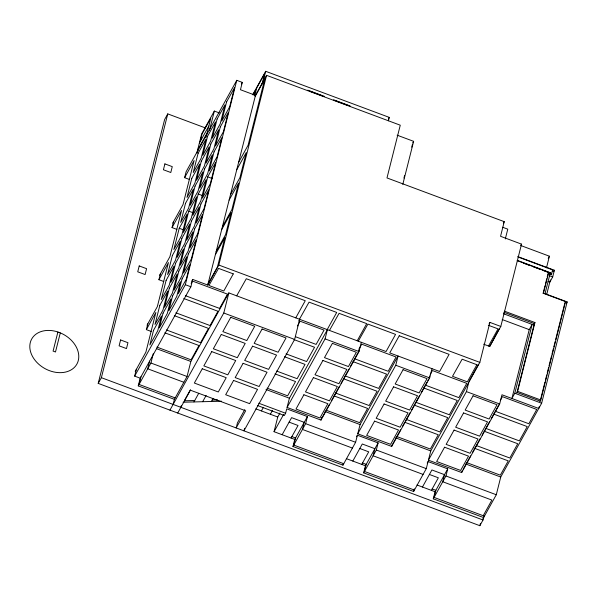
<?xml version="1.0" encoding="UTF-8"?>
<svg xmlns="http://www.w3.org/2000/svg" width="597" height="597" viewBox="0 0 597 597"><rect width="100%" height="100%" fill="white"/><g stroke="black" fill="none" stroke-linecap="round" stroke-linejoin="round"><path stroke-width="0.9" d="M57.894 332.022L53.088 351.096L55.491 351.991L60.29 332.917M484.077 515.786L483.018 519.987L479.854 525.696L98.206 383.386L164.6 119.609L167.764 113.893L205.249 127.87M98.206 383.386L101.378 377.677L167.764 113.893M483.667 344.2L489.719 346.454L500.801 326.455L521.524 244.128L500.555 236.308L504.241 221.659L386.99 177.936L400.266 125.198L266.56 75.334L218.815 265.046L207.726 285.038L192.704 279.433L190.861 286.769L140.191 378.185L134.661 376.117L136.385 369.274M151.205 331.439L146.362 329.634L147.84 323.761M163.765 281.515L158.929 279.709L160.406 273.836M176.884 229.39L172.048 227.584L173.526 221.711M189.45 179.466L184.615 177.667L186.107 171.735L236.77 80.326L242.3 82.393L240.457 89.729L255.479 95.333L266.56 75.334M299.448 319.238L309.059 302.142L336.708 312.447L327.201 329.589L228.838 292.911L190.839 361.469L187.055 376.491L174.384 399.341L138.258 385.871L140.191 378.185M196.906 152.839L201.667 133.915L214.338 111.064L219.472 112.982M140.982 376.752L139.049 384.438L175.182 397.915M197.48 152.28L198.361 148.787M200.152 141.668L202.092 133.959L210.801 118.243L205.972 137.444M179.227 228.263L173.869 249.553L181.786 235.278L187.145 213.987L179.227 228.263L183.316 229.793M149.653 361.11L147.72 368.797L183.846 382.274M188.727 211.129L183.369 232.42L191.286 218.136L196.644 196.846L188.727 211.129L192.824 212.651M138.258 385.871L150.922 363.021L153.272 353.7M209.428 130.564L214.338 111.064M198.226 193.988L192.868 215.278L200.786 200.995L206.144 179.704L198.226 193.988L202.323 195.517M207.726 176.846L202.368 198.137L210.286 183.854L215.644 162.563L207.726 176.846L212.636 178.682M134.661 376.117L185.331 284.709L236.77 80.326M173.108 404.423L174.384 399.341M254.046 95.184L255.143 90.826L252.949 94.796M254.755 95.811L256.732 87.968L264.65 73.685L262.016 84.147M207.726 285.038L255.479 95.333M180.884 407.326L181.316 405.632M262.583 83.587L265.68 71.304L389.289 117.393L388.431 120.795M169.944 410.132L223.778 313.015L228.838 292.911M244.591 428.295L243.949 430.84L294.62 339.432L299.679 319.328L298.784 320.94M257.494 405.512L284.344 415.527L285.612 413.243L286.717 408.848L307.433 416.572L294.761 439.422L274.053 431.698L277.747 417.012L279.941 413.057M361.319 342.312L358.991 351.536L320.992 420.094L287.067 407.445L289.396 398.214L327.395 329.656L386.058 351.536L395.557 334.395L367.916 324.089L358.304 341.185M483.622 517.592L433.28 498.823L445.952 475.973L447.735 468.884L428.071 461.556L426.288 468.638L413.624 491.495L363.655 472.861L376.326 450.011L378.11 442.922L357.394 435.198L355.611 442.287L342.947 465.138L292.978 446.504L294.761 439.422M287.067 407.445L325.074 338.887L327.395 329.656M292.978 446.504L305.649 423.654L307.433 416.572M320.992 420.094L321.626 417.579M359.267 348.752L358.446 352.014L350.529 366.297M403.953 178.07L404.602 175.481M411.736 147.146L412.378 144.571M402.788 184.391L413.631 141.332L397.147 135.191M342.947 465.138L343.394 463.369M357.745 433.803L360.073 424.571L398.072 356.013L395.751 365.245L357.745 433.803L391.669 446.452L429.676 377.894L431.997 368.662M363.655 472.861L365.439 465.772L378.11 442.922M391.669 446.452L392.095 444.772M429.124 378.371L429.736 375.923M413.624 491.495L414.296 488.839M539.203 406.676L538.748 408.482L501.98 394.774L499.659 403.99L461.66 472.548L428.43 460.16L430.75 450.929L479.839 362.372L489.898 322.387L500.801 326.455M433.28 498.823L435.064 491.741L447.735 468.884M428.43 460.16L466.429 391.602L468.749 382.371M505.316 238.927L507.771 229.166L502.637 227.256M489.719 346.454L499.458 328.357M461.66 472.548L462.085 470.869M479.854 525.696L480.451 523.308M532.128 324.402L529.233 329.626L511.905 398.46L514.801 393.236L532.128 324.402L503.368 313.679M546.479 267.852L549.412 256.203L520.711 245.501L521.524 244.128M516.741 392.945L517.621 391.371L534.942 322.537L504.435 311.156M543.046 293.567L545.024 285.702M545.464 283.956L546.785 278.709M547.225 276.963L548.106 273.471M517.636 260.501L550.315 272.687L545.039 293.664L567.15 301.91L541.643 403.244L500.741 477.033L496.286 494.741L482.831 519.024M549.464 274.142L551.21 274.799L551.591 273.284M546.762 294.209L550.352 279.926M551.21 274.799L552.762 269.934L517.98 256.964M548.046 281.53L549.785 282.18L552.688 276.956L554.374 270.24L517.845 256.62M544.942 382.132L540.173 401.094L517.017 392.453L534.337 323.619L503.831 312.246M545.397 380.326L546.762 374.909M547.218 373.103L548.576 367.685M549.031 365.879L551.531 355.954M551.986 354.148L553.352 348.73M553.807 346.924L555.165 341.506M555.62 339.7L564.941 302.686M539.897 401.58L540.778 400.005L565.538 301.597L543.427 293.351L548.703 272.381L517.121 260.605M199.361 143.093L208.86 125.952M197.57 150.213L207.069 133.079M184.615 177.667L194.115 160.526L183.025 204.577L172.734 223.144M241.404 84.005L242.3 82.393M172.048 227.584L181.548 210.45L169.906 256.695L159.615 275.262M252.71 94.692L265.68 71.304M255.232 96.289L264.732 79.147L248.106 145.22L238.606 162.362M158.929 279.709L168.429 262.568L157.339 306.619L147.049 325.186M146.362 329.634L155.862 312.492L145.884 352.14L135.198 371.416M236.755 169.705L246.255 152.563L239.979 177.525L230.472 194.667M191.816 281.053L192.704 279.433M222.427 226.644L231.927 209.502L238.576 183.07L229.099 200.122M191.152 283.456L192.473 281.075L227.487 294.127L219.569 308.41L185.413 295.672M216.121 251.688L225.621 234.554L231.166 212.525L221.688 229.576M207.972 284.082L217.472 266.941L224.86 237.576L215.383 254.628M190.413 389.781L184.316 400.781L194.734 400.505M177.719 413.034L190.391 390.184L245.673 410.796L236.173 427.937L237.449 422.855L244.792 409.617M193.943 401.938L198.704 393.348M202.659 401.706L206.144 395.423M211.368 401.482L213.047 398.46M388.393 119.012L389.289 117.393M295.761 317.865L305.261 300.724L246.292 278.739L236.681 295.836M297.448 325.962L300.082 321.201L324.044 330.134L316.126 344.417L295.59 336.76M261.404 410.923L263.15 407.781M412.736 142.944L413.631 141.332M270.344 414.251L272.523 410.326M274.053 431.698L283.694 414.296M282.142 434.713L291.605 417.646L304.224 422.348L302.44 429.437L352.409 448.071M291.075 438.049L298.045 425.474L289.105 422.146M357.215 340.783L366.715 323.641L339.074 313.335L329.462 330.432M359.088 348.947L361.722 344.185L396.08 356.999L388.169 371.282L354.663 358.79M322.022 417.713L329.499 404.221M331.522 400.572L339.439 386.289M341.029 383.438L348.939 369.155M356.521 436.773L357.394 435.198M352.82 461.071L362.282 443.996L374.901 448.705L373.118 455.787L423.086 474.421M361.752 464.399L368.722 451.832L359.782 448.496M503.361 223.256L504.241 221.659M430.206 374.506L432.4 370.536L466.764 383.349L458.847 397.632L425.348 385.14M392.707 444.071L400.617 429.788M402.647 426.139L404.841 422.169M405.721 420.579L410.124 412.646M411.706 409.788L419.624 395.505M421.206 392.654L426.922 382.334M427.803 380.752L428.683 379.162M489.107 323.82L489.898 322.387M468.988 381.416L478.495 364.274M488.525 346.006L498.025 328.865L488.316 325.246M427.198 463.13L428.071 461.556M548.225 258.344L549.412 256.203M422.445 487.033L431.907 469.958L444.526 474.667L442.743 481.757L491.883 500.077L483.212 515.718L434.071 497.398L435.855 490.309L432.176 488.936M549.486 274.18L550.315 272.687M552.158 271.023L552.762 269.934M431.385 490.361L438.347 477.794L429.407 474.466M553.546 271.732L554.374 270.24M533.628 324.902L534.942 322.537M500.637 399.818L502.39 396.647L536.755 409.46L528.838 423.743L495.338 411.251M463.13 469.369L470.608 455.884M472.63 452.235L480.107 438.743M482.13 435.094L489.607 421.609M491.189 418.751L499.107 404.467M566.322 303.403L567.15 301.91M212.166 400.05L217.599 399.908M183.07 402.221L221.539 401.214M307.768 90.14L324.358 96.326M333.566 99.766L350.155 105.945M309.843 91.207L322.746 96.02M335.648 100.833L348.544 105.639M523.845 263.277L529.091 265.232M533.464 266.866L540.449 269.471M543.076 270.448L551.815 273.71M549.203 275.657L552.688 276.956M502.211 319.552L529.233 329.626M218.815 265.046L479.839 362.372M517.621 391.371L540.778 400.005M514.801 393.236L541.643 403.244M185.331 284.709L190.861 286.769M325.074 338.887L358.991 351.536M395.751 365.245L429.676 377.894M466.429 391.602L499.659 403.99M223.778 313.015L294.62 339.432M183.831 298.53L217.987 311.268L210.069 325.552L175.914 312.813M294.008 339.618L314.544 347.275L306.627 361.551L286.09 353.894M353.081 361.64L386.58 374.132L378.662 388.416L345.163 375.923M423.758 387.998L457.265 400.49L449.347 414.773L415.84 402.281M493.749 414.109L527.255 426.601L519.338 440.884L485.831 428.392M174.324 315.671L208.487 328.41L200.57 342.693L166.414 329.954M284.508 356.752L305.037 364.409L297.127 378.692L276.59 371.035M343.581 378.782L377.08 391.274L369.162 405.557L335.663 393.065M414.258 405.139L447.757 417.631L439.847 431.915L406.341 419.422M484.249 431.243L517.748 443.735L509.838 458.018L476.331 445.526M164.824 332.813L198.988 345.544L191.07 359.827L156.907 347.088M275.008 373.894L295.537 381.55L287.62 395.833L267.09 388.177M334.081 395.923L367.58 408.415L359.663 422.698L326.163 410.206M404.759 422.273L438.258 434.765L430.347 449.048L396.841 436.556M473.891 448.063L508.248 460.877L500.331 475.16L466.832 462.668M156.429 348.633L190.839 361.469M266.008 389.498L289.396 398.214M325.022 411.505L360.073 424.571M395.707 437.855L430.75 450.929M465.69 463.966L500.741 477.033M150.922 363.021L187.055 376.491M258.762 403.229L285.612 413.243M305.649 423.654L355.611 442.287M376.326 450.011L426.288 468.638M445.952 475.973L496.286 494.741M255.837 408.848L277.747 417.012M291.866 436.616L295.552 437.989L293.769 445.078L343.738 463.712M362.551 462.973L366.23 464.347L364.446 471.436L414.415 490.062M346.35 458.653L365.439 465.772M416.975 484.988L435.064 491.741M101.378 377.677L483.018 519.987M120.587 339.962L119.101 345.835L126.474 348.581L127.952 342.708L120.587 339.962M139.213 265.934L137.735 271.807L145.108 274.56L146.586 268.68L139.213 265.934M164.899 163.891L163.421 169.764L170.794 172.511L172.272 166.638L164.899 163.891M153.541 330.313L149.847 344.999L157.765 330.716L161.459 316.029L153.541 330.313M159.824 305.351L155.019 324.44L162.936 310.156L167.742 291.067L159.824 305.351M166.108 280.389L161.302 299.478L169.22 285.194L174.025 266.105L166.108 280.389M172.391 255.426L167.585 274.516L175.503 260.232L180.301 241.151L172.391 255.426M185.51 203.308L180.704 222.39L188.622 208.114L193.421 189.025L185.51 203.308M191.786 178.346L186.988 197.435L194.906 183.152L199.704 164.063L191.786 178.346M198.07 153.384L193.264 172.473L201.182 158.19L205.987 139.101L198.07 153.384M163.041 313.171L159.347 327.857L167.264 313.574L170.958 298.888L163.041 313.171M169.324 288.217L164.518 307.298L172.436 293.015L177.242 273.933L169.324 288.217M175.608 263.255L170.802 282.336L178.719 268.06L183.525 248.971L175.608 263.255M181.891 238.293L177.085 257.382L185.003 243.098L189.809 224.009L181.891 238.293M195.01 186.167L190.204 205.256L198.122 190.973L202.928 171.884L195.01 186.167M201.286 161.205L196.488 180.294L204.405 166.011L209.204 146.922L201.286 161.205M207.569 136.243L202.771 155.332L210.681 141.049L215.487 121.96L207.569 136.243M172.54 296.037L168.847 310.716L176.764 296.433L180.458 281.754L172.54 296.037M178.824 271.075L174.018 290.164L181.936 275.881L186.742 256.792L178.824 271.075M185.107 246.113L180.301 265.202L188.219 250.919L193.025 231.83L185.107 246.113M191.391 221.151L186.585 240.24L194.503 225.957L199.308 206.868L191.391 221.151M204.51 169.026L199.704 188.115L207.622 173.831L212.428 154.742L204.51 169.026M210.793 144.064L205.987 163.153L213.905 148.869L218.703 129.78L210.793 144.064M217.069 119.101L212.271 138.191L220.189 123.907L224.987 104.826L217.069 119.101M182.04 278.896L178.346 293.582L186.264 279.299L189.958 264.613L182.04 278.896M188.324 253.934L183.518 273.023L191.436 258.74L196.241 239.651L188.324 253.934M194.607 228.972L189.801 248.061L197.719 233.778L202.525 214.689L194.607 228.972M200.89 204.01L196.085 223.099L204.002 208.816L208.808 189.727L200.89 204.01M214.01 151.892L209.204 170.973L217.121 156.69L221.927 137.608L214.01 151.892M220.293 126.93L215.487 146.011L223.405 131.736L228.211 112.646L220.293 126.93M226.569 101.968L221.771 121.057L229.688 106.773L234.487 87.684L226.569 101.968M233.285 273.881L223.785 291.023L208.928 285.485L218.539 268.389L233.285 273.881M202.264 368.759L194.346 383.043L218.301 391.975L226.218 377.692L202.264 368.759M211.763 351.618L203.846 365.901L227.8 374.834L235.718 360.551L211.763 351.618M221.263 334.484L213.345 348.767L237.3 357.7L245.218 343.417L221.263 334.484M230.763 317.343L222.845 331.626L246.807 340.559L254.718 326.275L230.763 317.343M233.591 380.438L225.673 394.721L249.628 403.654L257.546 389.371L233.591 380.438M243.091 363.304L235.173 377.588L259.128 386.52L267.046 372.237L243.091 363.304M252.591 346.163L244.673 360.446L268.628 369.379L276.545 355.096L252.591 346.163M262.09 329.022L254.173 343.305L278.135 352.237L286.045 337.954L262.09 329.022M303.903 394.766L295.985 409.049L319.94 417.982L327.857 403.699L303.903 394.766M313.403 377.625L305.485 391.908L329.44 400.841L337.357 386.558L313.403 377.625M322.902 360.484L314.985 374.767L338.939 383.699L346.857 369.416L322.902 360.484M332.402 343.35L324.484 357.633L348.439 366.565L356.357 352.282L332.402 343.35M399.244 335.768L389.744 352.909L439.608 371.506L449.108 354.364L399.244 335.768M374.58 421.116L366.662 435.4L390.617 444.332L398.535 430.056L374.58 421.116M384.08 403.982L376.162 418.266L400.124 427.198L408.035 412.915L384.08 403.982M393.58 386.841L385.662 401.124L409.624 410.057L417.534 395.774L393.58 386.841M403.079 369.7L395.162 383.983L419.124 392.916L427.042 378.632L403.079 369.7M476.861 364.715L467.361 381.849L452.511 376.311L462.123 359.215L476.861 364.715M444.571 447.22L436.653 461.503L460.608 470.436L468.526 456.153L444.571 447.22M454.071 430.079L446.153 444.362L470.108 453.295L478.025 439.011L454.071 430.079M463.571 412.937L455.653 427.221L479.607 436.153L487.525 421.87L463.571 412.937M473.07 395.804L465.153 410.079L489.107 419.019L497.025 404.736L473.07 395.804M59.11 332.41L55.931 331.402A25.843 19.447 29 0 0 31.454 354.267A25.843 19.447 29 0 0 71.961 369.371A25.843 19.447 29 0 0 62.2 333.738L59.11 332.41"/></g></svg>
